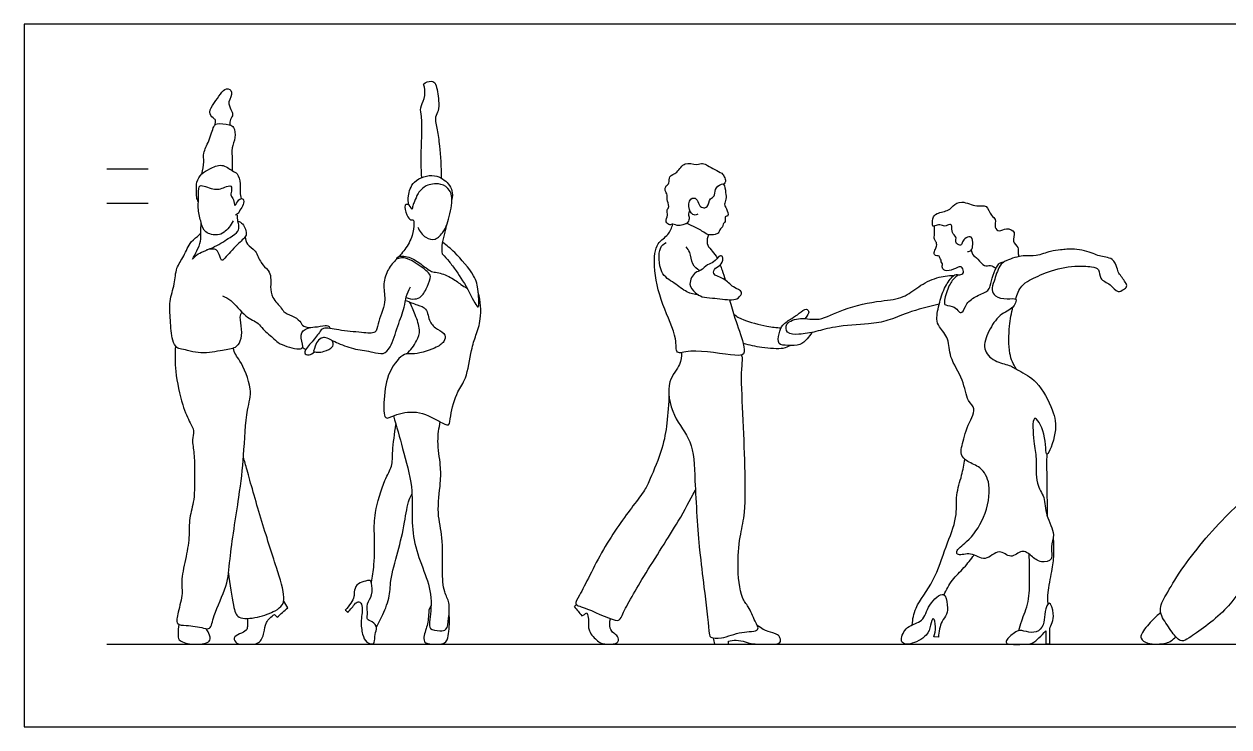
# Model space of a CAD drawing. Header units: millimetres. Extents: x 1.9 to 19.7, y 0.9 to 24.9.
# Drawn here: x 1.914 to 6.356, y 19.627 to 22.218 of the extents above; entities that cross this region are included whole.
import ezdxf

# ---------------------------------------------------------------- set-up
doc = ezdxf.new("R2010")
doc.units = ezdxf.units.MM
for name, color, linetype, true_color in [('AG-DIAGRAM', 7, 'Continuous', 0xfecc66), ('AG-GUIDE', 7, 'Continuous', 0xcccccc), ('AG-PEOPLE', 7, 'Continuous', 0x66ccff), ('X-VPRT', 6, 'Continuous', 0xff00ff)]:
    doc.layers.add(name, color=color, linetype=linetype, true_color=true_color)

msp = doc.modelspace()

# ---------------------------------------------------------------- linework, layer by layer
at = {"layer": 'AG-DIAGRAM'}
msp.add_line((2.2184, 19.9319), (16.8488, 19.9319), dxfattribs=at)
at = {"layer": 'AG-GUIDE'}
for p, q in [((2.2184, 21.6845), (2.3708, 21.6845)), ((2.2184, 21.5575), (2.3708, 21.5575))]:
    msp.add_line(p, q, dxfattribs=at)
at = {"layer": 'AG-PEOPLE'}
msp.add_line((5.2851, 19.9576), (5.2678, 19.9595), dxfattribs=at)
for points, knots in [([(3.3798, 21.6524), (3.3783, 21.6773), (3.376, 21.7261), (3.381, 21.8195), (3.3806, 21.8749), (3.3718, 21.9105), (3.3913, 21.9416), (3.3936, 21.9844), (3.3808, 22.0002), (3.418, 22.0111), (3.4347, 21.9975), (3.4431, 21.9355), (3.4435, 21.8985), (3.4251, 21.8752), (3.4384, 21.8245), (3.4459, 21.7675), (3.4518, 21.6894), (3.4519, 21.65)], [0, 0, 0, 0, 0.494377, 1.047394, 1.473586, 1.802251, 2.144953, 2.513118, 2.720123, 3.029995, 3.276851, 3.723369, 4.072976, 4.362484, 4.755017, 5.198706, 5.820148, 5.820148, 5.820148, 5.820148]), ([(2.6166, 21.8453), (2.6196, 21.8507), (2.6218, 21.8657), (2.6095, 21.8705), (2.5904, 21.8965), (2.6172, 21.9262), (2.6539, 21.9929), (2.6883, 21.9667), (2.6623, 21.931), (2.6758, 21.9037), (2.6866, 21.8847), (2.6725, 21.8662), (2.672, 21.8527), (2.6719, 21.846)], [0, 0, 0, 0, 0.245624, 0.441712, 0.729293, 1.085786, 1.555269, 1.828299, 2.176419, 2.481874, 2.734669, 2.992888, 3.248303, 3.248303, 3.248303, 3.248303]), ([(2.5686, 21.6649), (2.5723, 21.6798), (2.5784, 21.7103), (2.5724, 21.7437), (2.5964, 21.7861), (2.611, 21.84), (2.6232, 21.8538), (2.6713, 21.8479), (2.6891, 21.8392), (2.6951, 21.7972), (2.6772, 21.7622), (2.6817, 21.7191), (2.6808, 21.6915), (2.6811, 21.6776)], [0, 0, 0, 0, 0.387397, 0.710897, 1.110673, 1.533505, 1.760722, 2.144288, 2.392806, 2.740852, 3.100548, 3.469919, 3.839732, 3.839732, 3.839732, 3.839732]), ([(2.5561, 21.5621), (2.5534, 21.5679), (2.5484, 21.5801), (2.5504, 21.6081), (2.5477, 21.6355), (2.5678, 21.6689), (2.5977, 21.6838), (2.6428, 21.7072), (2.6801, 21.6755), (2.7019, 21.6699), (2.7122, 21.6283), (2.7087, 21.5984), (2.7119, 21.5822), (2.7135, 21.5745)], [0, 0, 0, 0, 0.249599, 0.547797, 0.847589, 1.187961, 1.523339, 1.910459, 2.286727, 2.548351, 2.903182, 3.222876, 3.499984, 3.499984, 3.499984, 3.499984]), ([(4.3669, 21.5335), (4.3647, 21.5271), (4.3618, 21.5129), (4.3691, 21.5007), (4.3576, 21.4816), (4.3465, 21.48), (4.3266, 21.4707), (4.3054, 21.4841), (4.2949, 21.4739), (4.2746, 21.4893), (4.2901, 21.5132), (4.2807, 21.5323), (4.2962, 21.5451), (4.28, 21.5719), (4.2886, 21.5879), (4.2744, 21.6038), (4.2798, 21.6226), (4.2947, 21.631), (4.289, 21.6596), (4.3254, 21.668), (4.3458, 21.7141), (4.3938, 21.6964), (4.4151, 21.7069), (4.4348, 21.6967), (4.4591, 21.6809), (4.487, 21.6698), (4.4947, 21.6558), (4.503, 21.6378), (4.4952, 21.6301), (4.4916, 21.6274)], [0, 0, 0, 0, 0.256905, 0.463463, 0.710599, 0.899886, 1.157184, 1.422998, 1.613473, 1.853093, 2.134988, 2.377092, 2.598821, 2.89349, 3.120167, 3.363613, 3.597587, 3.818637, 4.08478, 4.403529, 4.775744, 5.146682, 5.411942, 5.664197, 5.977811, 6.283045, 6.50817, 6.745873, 6.954556, 6.954556, 6.954556, 6.954556]), ([(3.332, 21.5512), (3.3299, 21.5622), (3.3287, 21.5853), (3.3448, 21.6444), (3.4283, 21.6712), (3.4795, 21.6316), (3.493, 21.6043), (3.4933, 21.5814), (3.4909, 21.5709)], [0, 0, 0, 0, 0.331379, 0.756232, 1.257984, 1.695296, 2.004956, 2.328674, 2.328674, 2.328674, 2.328674]), ([(2.6839, 21.4924), (2.6774, 21.4759), (2.6519, 21.4486), (2.6285, 21.4378), (2.5772, 21.4456), (2.5663, 21.488), (2.5531, 21.5338), (2.5583, 21.5877), (2.5552, 21.6355), (2.6119, 21.6019), (2.6505, 21.6143), (2.6799, 21.6273), (2.6784, 21.6004), (2.6735, 21.5842), (2.689, 21.5737), (2.6881, 21.5425), (2.6984, 21.5593), (2.7069, 21.5752), (2.7246, 21.5753), (2.7238, 21.5495), (2.7083, 21.5339), (2.7043, 21.5167), (2.6928, 21.5133)], [0, 0, 0, 0, 0.426657, 0.726543, 1.115965, 1.483543, 1.890446, 2.337293, 2.662025, 3.068791, 3.458769, 3.737389, 3.994394, 4.229515, 4.474015, 4.745159, 4.936641, 5.194991, 5.393725, 5.656845, 5.943218, 6.203051, 6.203051, 6.203051, 6.203051]), ([(3.3653, 21.4693), (3.3706, 21.4544), (3.3913, 21.4285), (3.4305, 21.4181), (3.4616, 21.4531), (3.4745, 21.481), (3.4945, 21.5592), (3.4884, 21.6066), (3.4516, 21.631), (3.4187, 21.628), (3.3954, 21.6241), (3.3627, 21.5958), (3.3548, 21.5639), (3.345, 21.5515), (3.3454, 21.5266), (3.336, 21.5543), (3.3116, 21.5541), (3.3233, 21.5131), (3.3373, 21.4934), (3.3502, 21.499), (3.3505, 21.4893), (3.3504, 21.47), (3.3476, 21.4371), (3.319, 21.3857), (3.2828, 21.3478), (3.2506, 21.3099), (3.2344, 21.2515), (3.252, 21.1936), (3.2154, 21.1159), (3.2141, 21.0742), (3.1531, 21.0824), (3.0779, 21.0872), (3.0154, 21.1035), (3.0025, 21.0788), (2.9726, 21.0428), (2.9388, 21.006), (2.9611, 20.9941), (2.9772, 21.0043), (2.9838, 21.0098)], [0, 0, 0, 0, 0.392785, 0.729691, 1.092849, 1.421769, 1.929809, 2.317803, 2.673431, 2.993761, 3.269797, 3.636446, 3.958579, 4.196711, 4.405812, 4.648783, 4.865249, 5.208832, 5.48329, 5.651632, 5.832543, 5.832543, 6.228679, 6.6617, 7.075906, 7.476326, 7.90562, 8.347469, 8.871748, 9.19455, 9.595692, 10.121515, 10.551178, 10.817167, 11.22428, 11.591587, 11.833204, 12.002916, 12.002916, 12.002916, 12.002916]), ([(4.3982, 21.5174), (4.3938, 21.5152), (4.3823, 21.5102), (4.3616, 21.5326), (4.3647, 21.5786), (4.3967, 21.577), (4.3998, 21.551), (4.4146, 21.539), (4.436, 21.5416), (4.4401, 21.577), (4.4619, 21.5811), (4.4582, 21.6106), (4.4811, 21.6285), (4.496, 21.6297), (4.5005, 21.5957), (4.5033, 21.5733), (4.4928, 21.5528), (4.5033, 21.5384), (4.5152, 21.5084), (4.4939, 21.5104), (4.5021, 21.4877), (4.4883, 21.4824), (4.4907, 21.4701), (4.4828, 21.4662), (4.4785, 21.4601), (4.4737, 21.4459), (4.461, 21.4418), (4.4343, 21.438), (4.4141, 21.4565), (4.3749, 21.4743), (4.363, 21.4807), (4.3568, 21.4837)], [0, 0, 0, 0, 0.217456, 0.509204, 0.863043, 1.119284, 1.391899, 1.628717, 1.858924, 2.173818, 2.407565, 2.690616, 2.985665, 3.16702, 3.479322, 3.762233, 4.012128, 4.256697, 4.541506, 4.730677, 4.966216, 5.159012, 5.338984, 5.493734, 5.649329, 5.859209, 6.061297, 6.342449, 6.640246, 7.009382, 7.267295, 7.267295, 7.267295, 7.267295]), ([(5.3925, 21.3794), (5.3972, 21.3798), (5.409, 21.3826), (5.4121, 21.4045), (5.4107, 21.4387), (5.3845, 21.4315), (5.3733, 21.4161), (5.3703, 21.4008), (5.3565, 21.4043), (5.3457, 21.415), (5.3538, 21.4345), (5.3308, 21.4473), (5.3373, 21.4736), (5.326, 21.4825), (5.3081, 21.4691), (5.2907, 21.4805), (5.2727, 21.4754), (5.2614, 21.4688), (5.2624, 21.5042), (5.2775, 21.5226), (5.3247, 21.5291), (5.337, 21.5489), (5.3727, 21.5705), (5.4242, 21.5404), (5.4648, 21.5554), (5.4764, 21.5095), (5.5002, 21.5006), (5.4885, 21.4679), (5.5097, 21.4499), (5.5347, 21.4698), (5.5737, 21.4521), (5.5531, 21.4158), (5.5817, 21.3961), (5.577, 21.3742), (5.5802, 21.3653), (5.5814, 21.3608)], [0, 0, 0, 0, 0.214718, 0.477244, 0.777462, 1.024597, 1.277766, 1.478695, 1.666452, 1.875588, 2.108756, 2.371311, 2.647442, 2.824643, 3.070284, 3.31721, 3.560857, 3.715607, 4.012624, 4.293111, 4.667465, 4.938456, 5.277071, 5.703653, 6.035417, 6.384858, 6.644771, 6.946924, 7.198339, 7.50053, 7.816071, 8.13343, 8.435659, 8.688258, 8.898772, 8.898772, 8.898772, 8.898772]), ([(2.5343, 21.3512), (2.5408, 21.3582), (2.5541, 21.3741), (2.619, 21.3948), (2.6701, 21.4307), (2.7053, 21.4513), (2.7068, 21.4736), (2.7014, 21.4913), (2.7007, 21.5065), (2.7007, 21.5141)], [0, 0, 0, 0, 0.306118, 0.77067, 1.236221, 1.584472, 1.832595, 2.078679, 2.350774, 2.350774, 2.350774, 2.350774]), ([(2.5343, 21.3512), (2.5402, 21.3612), (2.5501, 21.3816), (2.5677, 21.4169), (2.5639, 21.4467), (2.5661, 21.4738), (2.5662, 21.4825), (2.5664, 21.4868)], [0, 0, 0, 0, 0.336941, 0.689372, 1.003841, 1.296496, 1.500403, 1.500403, 1.500403, 1.500403]), ([(2.7022, 21.4915), (2.7084, 21.4893), (2.7207, 21.4825), (2.7302, 21.4619), (2.7368, 21.4368), (2.7032, 21.4103), (2.6616, 21.3637), (2.6436, 21.3426), (2.6369, 21.3561), (2.628, 21.3829), (2.6158, 21.3897), (2.5938, 21.3888), (2.5849, 21.384)], [0, 0, 0, 0, 0.253071, 0.522394, 0.789122, 1.149792, 1.6195, 1.8781, 2.059851, 2.362943, 2.570978, 2.886343, 2.886343, 2.886343, 2.886343]), ([(3.4558, 21.3695), (3.4546, 21.3833), (3.4544, 21.411), (3.4664, 21.45), (3.4708, 21.4715), (3.4733, 21.4821)], [0, 0, 0, 0, 0.368145, 0.730733, 1.057226, 1.057226, 1.057226, 1.057226]), ([(4.5143, 21.2018), (4.5208, 21.1789), (4.5325, 21.1346), (4.5672, 21.0455), (4.5717, 20.9974), (4.5299, 20.9934), (4.3757, 21.0235), (4.3133, 20.9953), (4.323, 21.0679), (4.2619, 21.1836), (4.232, 21.3193), (4.241, 21.412), (4.2917, 21.4384), (4.3014, 21.467), (4.3054, 21.4803)], [0, 0, 0, 0, 0.480068, 1.041285, 1.390025, 1.709729, 2.437161, 2.832946, 3.230877, 3.890697, 4.573676, 5.093335, 5.494681, 5.861679, 5.861679, 5.861679, 5.861679]), ([(5.3552, 21.293), (5.3605, 21.2926), (5.371, 21.2962), (5.3797, 21.301), (5.3738, 21.3215), (5.3638, 21.3247), (5.347, 21.3171), (5.3167, 21.3037), (5.2949, 21.3178), (5.3022, 21.3343), (5.2927, 21.3413), (5.2968, 21.3483), (5.2878, 21.3548), (5.2899, 21.3647), (5.2781, 21.363), (5.2672, 21.3666), (5.271, 21.3854), (5.2801, 21.3988), (5.2769, 21.4165), (5.268, 21.4249), (5.2711, 21.4454), (5.2705, 21.4641), (5.2708, 21.4739)], [0, 0, 0, 0, 0.228662, 0.392963, 0.634186, 0.801707, 1.042036, 1.367909, 1.620512, 1.835775, 2.007673, 2.145833, 2.321029, 2.472708, 2.646562, 2.821133, 3.049334, 3.282924, 3.510541, 3.699315, 3.947513, 4.25598, 4.25598, 4.25598, 4.25598]), ([(2.7156, 21.1568), (2.7128, 21.1507), (2.7058, 21.1372), (2.7178, 21.0928), (2.7122, 21.0483), (2.693, 21.0211), (2.642, 21.0162), (2.5682, 20.9987), (2.496, 21.0206), (2.4757, 21.023), (2.4568, 21.0547), (2.4534, 21.1278), (2.4471, 21.1955), (2.4701, 21.2589), (2.4719, 21.3196), (2.5048, 21.3617), (2.5239, 21.4168), (2.5586, 21.4386), (2.5627, 21.4451), (2.5649, 21.4478)], [0, 0, 0, 0, 0.257042, 0.638234, 1.021266, 1.327452, 1.720923, 2.232044, 2.717797, 2.960432, 3.279966, 3.771005, 4.247139, 4.711535, 5.148025, 5.560339, 5.997982, 6.347264, 6.530848, 6.530848, 6.530848, 6.530848]), ([(2.7288, 21.4339), (2.7299, 21.4245), (2.7335, 21.4033), (2.7709, 21.3839), (2.7833, 21.3361), (2.8153, 21.312), (2.8249, 21.2835), (2.8214, 21.2486), (2.8257, 21.2082), (2.8637, 21.1722), (2.873, 21.1515), (2.9114, 21.141), (2.9353, 21.1193), (2.9373, 21.1065), (2.9591, 21.0986), (2.9692, 21.0995)], [0, 0, 0, 0, 0.304409, 0.658722, 1.051984, 1.405627, 1.707101, 2.041484, 2.403675, 2.806327, 3.072149, 3.425435, 3.741176, 3.935711, 4.251676, 4.251676, 4.251676, 4.251676]), ([(3.4558, 21.3695), (3.4644, 21.3609), (3.4815, 21.3422), (3.5088, 21.3061), (3.5536, 21.2369), (3.5947, 21.1453), (3.5882, 21.242), (3.5783, 21.2903), (3.5015, 21.3788), (3.4724, 21.4013), (3.4569, 21.4129)], [0, 0, 0, 0, 0.344186, 0.722145, 1.277695, 1.721781, 2.153253, 2.596821, 3.195321, 3.630895, 3.630895, 3.630895, 3.630895]), ([(4.4001, 21.2195), (4.3855, 21.2212), (4.3551, 21.227), (4.3108, 21.2658), (4.2534, 21.2949), (4.2513, 21.3959), (4.2727, 21.4073), (4.2809, 21.4133)], [0, 0, 0, 0, 0.37706, 0.806836, 1.253423, 1.781041, 2.094584, 2.094584, 2.094584, 2.094584]), ([(4.4372, 21.4413), (4.4348, 21.4365), (4.4312, 21.4263), (4.4313, 21.401), (4.4523, 21.3806), (4.4638, 21.365), (4.4693, 21.3545)], [0, 0, 0, 0, 0.226786, 0.500786, 0.800071, 1.12119, 1.12119, 1.12119, 1.12119]), ([(4.4052, 21.3088), (4.3949, 21.315), (4.3736, 21.3301), (4.371, 21.3777), (4.3599, 21.3902), (4.3551, 21.3966)], [0, 0, 0, 0, 0.3414995, 0.7181536, 0.9958883, 0.9958883, 0.9958883, 0.9958883]), ([(5.57, 21.2039), (5.5731, 21.2212), (5.5897, 21.2552), (5.6216, 21.2751), (5.6907, 21.3084), (5.7847, 21.3291), (5.8461, 21.3242), (5.8807, 21.317), (5.8766, 21.2742), (5.9201, 21.2621), (5.9443, 21.224), (5.9666, 21.2397), (5.9824, 21.2492), (5.9743, 21.2685), (5.9478, 21.2993), (5.9438, 21.32), (5.9303, 21.358), (5.8756, 21.361), (5.8562, 21.3744), (5.7848, 21.3933), (5.736, 21.3842), (5.6973, 21.3834), (5.6445, 21.3586), (5.5987, 21.3684), (5.5357, 21.3479), (5.5072, 21.3295), (5.4908, 21.2699), (5.479, 21.2401), (5.4922, 21.2099), (5.5356, 21.2032), (5.5731, 21.2081), (5.5706, 21.1942), (5.5612, 21.1697), (5.5063, 21.1471), (5.4699, 21.088), (5.4428, 21.0195), (5.491, 20.9716), (5.5474, 20.9625), (5.582, 20.9392), (5.6547, 20.9028), (5.7091, 20.794), (5.7256, 20.7215), (5.6762, 20.591), (5.6844, 20.7084), (5.6267, 20.8002), (5.6362, 20.6698), (5.6481, 20.6206), (5.6403, 20.5225), (5.6796, 20.4749), (5.6776, 20.4068), (5.7193, 20.3361), (5.6948, 20.2935), (5.7115, 20.2416), (5.6605, 20.2289), (5.6279, 20.2573), (5.5921, 20.2857), (5.5513, 20.2406), (5.5082, 20.2909), (5.4572, 20.2297), (5.4068, 20.2752), (5.3582, 20.255), (5.3462, 20.2783), (5.3974, 20.3111), (5.4589, 20.3956), (5.4829, 20.5187), (5.4435, 20.587), (5.3928, 20.6013), (5.3648, 20.6307), (5.3708, 20.6587), (5.3854, 20.7292), (5.429, 20.801), (5.3875, 20.8282), (5.3797, 20.9101), (5.3222, 20.9877), (5.3267, 21.0567), (5.2869, 21.1011), (5.2751, 21.1301), (5.2886, 21.1942), (5.3075, 21.2512), (5.3294, 21.2793), (5.3413, 21.2916), (5.3433, 21.2934), (5.349, 21.2957), (5.3589, 21.2937), (5.3407, 21.2806), (5.3201, 21.2498), (5.3042, 21.1962), (5.3087, 21.1789), (5.3464, 21.1791), (5.3573, 21.1575), (5.375, 21.1503), (5.3876, 21.1923), (5.4243, 21.2164), (5.4696, 21.2326), (5.4757, 21.2535), (5.4849, 21.2925), (5.5009, 21.3271), (5.5121, 21.3388), (5.5215, 21.3407), (5.5258, 21.3406)], [-31.622066, -31.622066, -31.622066, -31.622066, -31.209839, -30.86702, -30.37326, -29.80764, -29.36016, -29.060777, -28.737975, -28.37256, -28.020361, -27.757827, -27.531743, -27.295778, -26.935226, -26.6682, -26.332782, -25.937318, -25.651244, -25.174443, -24.769866, -24.419601, -23.999156, -23.607681, -23.157179, -22.828658, -22.392201, -22.06925, -21.778362, -21.400247, -21.078849, -20.915677, -20.638202, -20.213972, -19.734853, -19.272384, -18.840869, -18.418388, -18.056749, -17.555191, -16.942919, -16.41502, -15.898137, -15.40738, -14.943362, -14.426227, -13.966885, -13.428678, -12.995499, -12.533848, -12.038639, -11.65688, -11.281658, -10.935039, -10.558769, -10.208895, -9.830893, -9.447562, -9.017845, -8.592341, -8.212899, -8.00632, -7.599095, -7.006029, -6.379126, -5.904538, -5.499926, -5.16399, -4.878751, -4.386779, -3.896555, -3.553046, -3.048902, -2.493562, -2.032926, -1.613791, -1.304078, -0.853744, -0.406718, 0, 0, 0, 0.160239, 0.281869, 0.478969, 0.835978, 1.260367, 1.465604, 1.789331, 2.06253, 2.258722, 2.600347, 2.989498, 3.368724, 3.61858, 3.980869, 4.333768, 4.553306, 4.757323, 4.757323, 4.757323, 4.757323]), ([(5.4059, 21.3845), (5.4067, 21.3793), (5.4091, 21.3674), (5.4315, 21.3533), (5.4524, 21.3216), (5.4766, 21.3314), (5.4908, 21.3219), (5.4968, 21.3171)], [0, 0, 0, 0, 0.225676, 0.517042, 0.849144, 1.11132, 1.384691, 1.384691, 1.384691, 1.384691]), ([(3.3221, 21.2106), (3.3318, 21.2057), (3.3545, 21.202), (3.3817, 21.2117), (3.4006, 21.2514), (3.4167, 21.288), (3.4006, 21.3076), (3.345, 21.3471), (3.3092, 21.3607), (3.288, 21.3513), (3.2875, 21.356), (3.2911, 21.3604), (3.3083, 21.3632), (3.3333, 21.3595), (3.3558, 21.3485), (3.396, 21.3194), (3.4152, 21.3039), (3.4383, 21.304), (3.4873, 21.2866), (3.5227, 21.258), (3.539, 21.2489), (3.5467, 21.2443)], [0, 0, 0, 0, 0.326183, 0.617975, 0.996298, 1.342767, 1.60842, 2.081663, 2.443293, 2.681626, 2.766504, 2.891368, 3.123474, 3.408658, 3.699563, 4.102099, 4.380577, 4.643564, 5.054405, 5.442768, 5.738699, 5.738699, 5.738699, 5.738699]), ([(4.4139, 21.213), (4.4048, 21.2159), (4.3872, 21.227), (4.3587, 21.2578), (4.3863, 21.3066), (4.4095, 21.3066), (4.4325, 21.334), (4.4572, 21.3372), (4.4756, 21.3649), (4.4925, 21.3634), (4.4881, 21.3278), (4.4614, 21.3225), (4.4479, 21.2923), (4.4977, 21.2827), (4.524, 21.2465), (4.5683, 21.2333), (4.5465, 21.2053), (4.5223, 21.1988), (4.4508, 21.209), (4.4242, 21.2098), (4.4139, 21.213)], [0, 0, 0, 0, 0.311586, 0.656271, 1.042237, 1.306243, 1.628172, 1.911765, 2.225723, 2.404785, 2.701931, 2.992375, 3.253298, 3.613542, 4.009575, 4.344321, 4.6169, 4.905576, 5.38528, 5.73375, 5.73375, 5.73375, 5.73375]), ([(4.4804, 21.3295), (4.4828, 21.3233), (4.49, 21.3035), (4.4952, 21.287), (4.4984, 21.2746)], [1.3499109, 1.3499109, 1.3499109, 1.3499109, 1.5098054, 1.8613938, 1.8613938, 1.8613938, 1.8613938]), ([(5.2876, 21.1853), (5.2488, 21.1767), (5.1732, 21.1567), (5.099, 21.1225), (5.0274, 21.1118), (4.9037, 21.105), (4.8354, 21.0839), (4.7736, 21.0725), (4.7235, 21.0747), (4.7186, 21.119), (4.7801, 21.1388), (4.8481, 21.1202), (4.934, 21.1727), (5.0713, 21.199), (5.1562, 21.2052), (5.21, 21.2525), (5.278, 21.2858), (5.3203, 21.2912), (5.3413, 21.2916)], [0, 0, 0, 0, 0.620187, 1.125434, 1.610139, 2.23937, 2.72663, 3.178675, 3.548893, 3.853156, 4.272623, 4.740531, 5.299759, 5.976061, 6.493444, 6.961894, 7.452114, 7.902571, 7.902571, 7.902571, 7.902571]), ([(3.0466, 21.0522), (3.0542, 21.0494), (3.0825, 21.036), (3.1347, 21.0177), (3.1971, 21.011), (3.2387, 20.9977), (3.2684, 21.028), (3.2901, 21.1054), (3.3172, 21.1718), (3.3202, 21.2124), (3.3316, 21.2373), (3.3378, 21.2488)], [12.729955, 12.729955, 12.729955, 12.729955, 12.937735, 13.407057, 13.863589, 14.218967, 14.556333, 15.073722, 15.561457, 15.920831, 16.278202, 16.278202, 16.278202, 16.278202]), ([(2.6452, 21.2157), (2.6559, 21.2108), (2.6792, 21.2024), (2.7261, 21.1376), (2.7791, 21.1176), (2.7923, 21.092), (2.8373, 21.0575), (2.8526, 21.0376), (2.9262, 21.0155), (2.9477, 21.0266), (2.9247, 21.0753), (2.9576, 21.0998), (2.9854, 21.1005), (3.0225, 21.1065), (3.0367, 21.108), (3.0424, 21.0959)], [0, 0, 0, 0, 0.347064, 0.864698, 1.293044, 1.603605, 2.030696, 2.340242, 2.796126, 3.043204, 3.389315, 3.73413, 4.049062, 4.411081, 4.642928, 4.642928, 4.642928, 4.642928]), ([(3.3197, 21.199), (3.3346, 21.1944), (3.362, 21.1811), (3.4009, 21.1727), (3.4052, 21.1173), (3.4362, 21.0929), (3.4714, 21.0748), (3.4624, 21.0438), (3.4291, 21.0204), (3.3437, 20.9963), (3.3134, 21.0095), (3.2507, 20.9341), (3.2407, 20.8435), (3.237, 20.7527), (3.2829, 20.7801), (3.3621, 20.7973), (3.4385, 20.7577), (3.4847, 20.7301), (3.4838, 20.7795), (3.5097, 20.8663), (3.5464, 20.9087), (3.5612, 21.0168), (3.5793, 21.0702), (3.6012, 21.1318), (3.5968, 21.1973), (3.5883, 21.2286)], [0, 0, 0, 0, 0.390738, 0.726474, 1.121743, 1.48209, 1.81756, 2.095502, 2.464328, 2.993611, 3.297892, 3.817331, 4.401945, 4.869547, 5.198365, 5.714254, 6.254924, 6.60398, 6.938811, 7.484406, 7.922641, 8.504771, 8.940619, 9.392583, 9.956043, 9.956043, 9.956043, 9.956043]), ([(3.3238, 21.0024), (3.339, 21.0153), (3.3623, 21.0486), (3.3771, 21.0908), (3.3556, 21.1468), (3.3429, 21.1781), (3.3349, 21.1936)], [0, 0, 0, 0, 0.441479, 0.814431, 1.245049, 1.658283, 1.658283, 1.658283, 1.658283]), ([(4.5297, 21.1486), (4.5407, 21.141), (4.5623, 21.1254), (4.6537, 21.1023), (4.6871, 21.0994), (4.7049, 21.0983)], [0, 0, 0, 0, 0.360238, 0.900791, 1.315741, 1.315741, 1.315741, 1.315741]), ([(4.8177, 21.0812), (4.813, 21.0727), (4.8013, 21.0572), (4.7749, 21.0305), (4.7315, 21.0346), (4.689, 21.0326), (4.6969, 21.0789), (4.7077, 21.1102), (4.7445, 21.1335), (4.77, 21.1493), (4.7974, 21.174), (4.8107, 21.1542), (4.8019, 21.146), (4.7933, 21.132)], [0, 0, 0, 0, 0.315285, 0.657685, 1.045183, 1.379927, 1.730784, 2.075174, 2.447147, 2.785784, 3.106821, 3.325102, 3.572253, 3.572253, 3.572253, 3.572253]), ([(5.5716, 20.9467), (5.5612, 20.9645), (5.5412, 21.0022), (5.5455, 21.1062), (5.5536, 21.1519), (5.5593, 21.1753)], [0, 0, 0, 0, 0.447342, 1.015626, 1.497963, 1.497963, 1.497963, 1.497963]), ([(2.9804, 21.0122), (2.9862, 21.027), (2.9894, 21.0434), (3.0083, 21.0623), (3.0259, 21.0632), (3.0476, 21.0536), (3.0545, 21.0425), (3.0527, 21.0242), (3.0198, 21.0109), (2.9976, 21.0065), (2.9818, 21.0095), (2.9804, 21.0122)], [0, 0, 0, 0, 0.29354, 0.599298, 0.851476, 1.143626, 1.356953, 1.593579, 1.946033, 2.257904, 2.498609, 2.498609, 2.498609, 2.498609]), ([(2.4717, 21.0317), (2.4698, 20.9979), (2.4693, 20.9383), (2.4938, 20.8154), (2.524, 20.7499), (2.5424, 20.7199), (2.5321, 20.6846), (2.5371, 20.6611), (2.5435, 20.6008), (2.5401, 20.5576), (2.5443, 20.4627), (2.5203, 20.3987), (2.5242, 20.3234), (2.5098, 20.2462), (2.4904, 20.1641), (2.5007, 20.1209), (2.4813, 20.0515), (2.4715, 20.0009), (2.5141, 20.0028), (2.5731, 19.9928), (2.6033, 19.9843), (2.6111, 20.0431), (2.6673, 20.1512), (2.6694, 20.2471), (2.7075, 20.4796), (2.7244, 20.62), (2.7314, 20.7964), (2.7604, 20.8679), (2.7125, 20.9771), (2.6931, 20.9969), (2.687, 21.015), (2.6849, 21.0232)], [0, 0, 0, 0, 0.540665, 1.176208, 1.65594, 1.978346, 2.302188, 2.586246, 3.014888, 3.404331, 3.946668, 4.419726, 4.901426, 5.414028, 5.927227, 6.298834, 6.739432, 7.099057, 7.423221, 7.877255, 8.14595, 8.538761, 9.127447, 9.693516, 10.550433, 11.260877, 11.9916, 12.49807, 13.089517, 13.391714, 13.678094, 13.678094, 13.678094, 13.678094]), ([(4.5647, 21.0421), (4.5873, 21.0351), (4.6301, 21.0253), (4.7133, 21.0192), (4.73, 21.0294), (4.7381, 21.0334)], [0, 0, 0, 0, 0.478137, 0.983085, 1.277825, 1.277825, 1.277825, 1.277825]), ([(4.3377, 21.007), (4.337, 20.9922), (4.3366, 20.9592), (4.278, 20.9015), (4.3018, 20.7685), (4.3833, 20.6808), (4.3851, 20.5329), (4.4029, 20.2735), (4.4194, 20.1544), (4.4385, 19.9856), (4.4404, 19.9536), (4.4912, 19.951), (4.5528, 19.9812), (4.6324, 19.9768), (4.6057, 20.019), (4.5862, 20.0727), (4.5538, 20.1012), (4.5414, 20.2312), (4.5535, 20.3385), (4.5751, 20.4201), (4.5714, 20.5936), (4.5651, 20.7726), (4.5553, 20.9401), (4.5648, 20.9835), (4.5601, 20.9936), (4.5583, 20.9977)], [0, 0, 0, 0, 0.378079, 0.865118, 1.495648, 2.100899, 2.786385, 3.694303, 4.362896, 5.083439, 5.363843, 5.72238, 6.22195, 6.658693, 6.979445, 7.413978, 7.776505, 8.410549, 9.008749, 9.52354, 10.259057, 11.053109, 11.781263, 12.134501, 12.342676, 12.342676, 12.342676, 12.342676]), ([(4.2909, 20.8547), (4.2908, 20.8188), (4.2844, 20.7454), (4.2702, 20.6557), (4.223, 20.5429), (4.2024, 20.4982), (4.1537, 20.4365), (4.0446, 20.2873), (3.9691, 20.1198), (3.9375, 20.0757), (3.9937, 20.0657), (4.1067, 20.0051), (4.1187, 20.045), (4.2011, 20.1901), (4.3271, 20.3829), (4.3682, 20.461), (4.3886, 20.4994)], [0, 0, 0, 0, 0.589316, 1.1451, 1.763555, 2.157738, 2.639432, 3.431207, 4.213593, 4.546407, 4.934121, 5.55348, 5.835173, 6.562418, 7.442782, 8.091747, 8.091747, 8.091747, 8.091747]), ([(6.6421, 20.4081), (6.6123, 20.3686), (6.553, 20.2908), (6.4245, 20.1779), (6.3555, 20.0563), (6.2141, 19.9572), (6.1833, 19.9398), (6.1598, 19.9554), (6.1279, 20.0031), (6.0915, 20.0566), (6.1273, 20.1189), (6.1812, 20.215), (6.3503, 20.4234), (6.5177, 20.55), (6.5916, 20.6987), (6.6198, 20.762), (6.6734, 20.827), (6.7038, 20.8538)], [0, 0, 0, 0, 0.693545, 1.425834, 2.121503, 2.855611, 3.164248, 3.434309, 3.871411, 4.310801, 4.754534, 5.354646, 6.286205, 7.133944, 7.838447, 8.318143, 8.946334, 8.946334, 8.946334, 8.946334]), ([(3.2753, 20.7734), (3.2876, 20.7336), (3.3086, 20.6546), (3.3486, 20.5126), (3.3415, 20.4069), (3.3493, 20.3022), (3.3887, 20.2015), (3.421, 20.1083), (3.4085, 20.0174), (3.4058, 19.9859), (3.4469, 19.9809), (3.4747, 19.9817), (3.4788, 20.0297), (3.4851, 20.0862), (3.4592, 20.125), (3.4538, 20.2085), (3.4603, 20.3261), (3.4339, 20.4128), (3.4502, 20.5266), (3.4505, 20.5903), (3.435, 20.6808), (3.4431, 20.728), (3.4481, 20.7515)], [0, 0, 0, 0, 0.639053, 1.326783, 1.914676, 2.49329, 3.085358, 3.660729, 4.200755, 4.480197, 4.820937, 5.0953, 5.465018, 5.896505, 6.271557, 6.787449, 7.407953, 7.958602, 8.556814, 9.022172, 9.558422, 10.043726, 10.043726, 10.043726, 10.043726]), ([(3.1937, 20.1597), (3.1981, 20.1814), (3.2066, 20.2238), (3.2049, 20.342), (3.2039, 20.4135), (3.2401, 20.5376), (3.2734, 20.5865), (3.2703, 20.6444), (3.2797, 20.709), (3.2847, 20.7421)], [0, 0, 0, 0, 0.452481, 1.044656, 1.530775, 2.127289, 2.550124, 2.965165, 3.497867, 3.497867, 3.497867, 3.497867]), ([(2.6674, 20.1935), (2.6708, 20.1542), (2.6851, 20.0746), (2.6981, 20.0214), (2.7768, 20.0291), (2.8381, 20.0523), (2.868, 20.0749), (2.8766, 20.1091), (2.8419, 20.2235), (2.7892, 20.3831), (2.738, 20.5648), (2.7264, 20.6071), (2.7223, 20.6211)], [0.068891, 0.068891, 0.068891, 0.068891, 0.623891, 1.007135, 1.466558, 1.931455, 2.254732, 2.557067, 3.149958, 3.905669, 4.603672, 4.938888, 4.938888, 4.938888, 4.938888]), ([(5.188, 20.0034), (5.1904, 20.0244), (5.1947, 20.0697), (5.2738, 20.1652), (5.3093, 20.2912), (5.3568, 20.3961), (5.3465, 20.4815), (5.3715, 20.5509), (5.3789, 20.594), (5.3824, 20.6138)], [0, 0, 0, 0, 0.445639, 1.05524, 1.686501, 2.279323, 2.788591, 3.272479, 3.678554, 3.678554, 3.678554, 3.678554]), ([(5.6867, 20.4017), (5.6865, 20.44), (5.6861, 20.5138), (5.6845, 20.5898), (5.685, 20.6187), (5.6853, 20.6325)], [0, 0, 0, 0, 0.608815, 1.099525, 1.464125, 1.464125, 1.464125, 1.464125]), ([(3.2126, 19.9955), (3.2197, 20.0081), (3.2326, 20.0339), (3.264, 20.1028), (3.2618, 20.1685), (3.2929, 20.2737), (3.3169, 20.3744), (3.3277, 20.4568), (3.3398, 20.4791), (3.3437, 20.4849)], [0, 0, 0, 0, 0.368301, 0.84049, 1.292271, 1.870459, 2.451183, 2.935579, 3.131909, 3.131909, 3.131909, 3.131909]), ([(5.689, 20.0804), (5.6884, 20.0944), (5.687, 20.1224), (5.7036, 20.2017), (5.7119, 20.261), (5.7107, 20.3059), (5.7085, 20.3275)], [0, 0, 0, 0, 0.367758, 0.875461, 1.324674, 1.783291, 1.783291, 1.783291, 1.783291]), ([(5.306, 20.1137), (5.3136, 20.1325), (5.333, 20.1694), (5.3799, 20.2129), (5.4046, 20.2449), (5.4161, 20.2605)], [0, 0, 0, 0, 0.435596, 0.866443, 1.278393, 1.278393, 1.278393, 1.278393]), ([(5.5815, 19.9822), (5.5849, 19.9942), (5.5908, 20.0191), (5.6217, 20.0905), (5.6199, 20.1744), (5.6206, 20.2341), (5.6191, 20.264)], [0, 0, 0, 0, 0.347269, 0.838403, 1.365676, 1.903908, 1.903908, 1.903908, 1.903908]), ([(3.1358, 20.0827), (3.1392, 20.0858), (3.1493, 20.0929), (3.1649, 20.0712), (3.1539, 20.0183), (3.1594, 19.9697), (3.1735, 19.9377), (3.1957, 19.9305), (3.2083, 19.9378), (3.2044, 19.969), (3.2191, 19.9927), (3.1988, 20.0163), (3.1745, 20.0212), (3.182, 20.0424), (3.174, 20.0829), (3.2008, 20.1112), (3.1951, 20.1555), (3.1911, 20.17), (3.1648, 20.1624), (3.1381, 20.1538), (3.1292, 20.1245), (3.1321, 20.1068), (3.1181, 20.0826), (3.1055, 20.0655), (3.0979, 20.0577)], [6.866948, 6.866948, 6.866948, 6.866948, 7.073764, 7.317334, 7.725192, 8.12143, 8.439436, 8.691638, 8.875756, 9.17465, 9.456344, 9.745052, 9.998935, 10.229529, 10.576644, 10.917185, 11.277615, 11.462884, 11.735366, 12.035362, 12.324521, 12.556786, 12.84239, 13.163175, 13.163175, 13.163175, 13.163175]), ([(3.9501, 20.0781), (3.9475, 20.0756), (3.9449, 20.073), (3.9423, 20.0705), (3.9514, 20.0593), (3.9605, 20.048), (3.9696, 20.0368), (3.9761, 20.0402), (3.9825, 20.0436), (3.9889, 20.0471), (3.9912, 20.0395), (3.9973, 20.0241), (3.9891, 19.9796), (4.0285, 19.9434), (4.0438, 19.9324), (4.0857, 19.9308), (4.1069, 19.9378), (4.1039, 19.9629), (4.0868, 19.9711), (4.071, 19.991), (4.072, 20.0152), (4.0761, 20.0255)], [-0.187335, -0.187335, -0.187335, -0.187335, 0, 0, 0, 0.37419, 0.37419, 0.37419, 0.639946, 0.639946, 0.639946, 0.917056, 1.283403, 1.666957, 1.920578, 2.281937, 2.53032, 2.780496, 3.022169, 3.279425, 3.607135, 3.607135, 3.607135, 3.607135]), ([(5.2678, 19.9595), (5.2723, 19.9711), (5.2767, 19.9918), (5.2666, 20.0409), (5.2535, 19.9976), (5.2473, 19.9613), (5.1814, 19.9283), (5.1624, 19.9321), (5.1505, 19.9385), (5.1433, 19.9495), (5.1657, 20.0032), (5.2329, 20.0125), (5.2428, 20.0761), (5.31, 20.1366), (5.318, 20.0743), (5.3187, 20.0408), (5.2939, 20.0165), (5.2856, 19.9773), (5.2851, 19.9576)], [0, 0, 0, 0, 0.342177, 0.653306, 0.9391, 1.295617, 1.750479, 2.049197, 2.049197, 2.277172, 2.670559, 3.098571, 3.542507, 3.988834, 4.346692, 4.675986, 4.991109, 5.420417, 5.420417, 5.420417, 5.420417]), ([(5.6807, 19.9818), (5.6729, 19.9722), (5.6556, 19.9555), (5.6316, 19.9316), (5.5974, 19.9317), (5.552, 19.9308), (5.5407, 19.9325), (5.5348, 19.9373), (5.532, 19.9473), (5.5651, 19.9748), (5.5836, 19.9862), (5.6182, 19.9738), (5.6566, 19.9757), (5.6775, 20.0136), (5.6747, 20.048), (5.6939, 20.1019), (5.7123, 20.0424), (5.7048, 20.0119), (5.6939, 19.9898), (5.696, 19.9662), (5.6949, 19.944), (5.6953, 19.9328), (5.6905, 19.9328), (5.6856, 19.9328), (5.6807, 19.9328), (5.6807, 19.9491), (5.6807, 19.9655), (5.6807, 19.9818)], [0.614684, 0.614684, 0.614684, 0.614684, 0.959637, 1.278346, 1.609329, 1.989642, 2.223327, 2.223327, 2.423638, 2.782971, 3.047139, 3.379506, 3.718683, 4.064384, 4.422509, 4.75709, 5.127516, 5.458905, 5.748033, 6.01824, 6.34799, 6.34799, 6.34799, 6.565215, 6.565215, 6.565215, 6.962674, 6.962674, 6.962674, 6.962674]), ([(2.7369, 20.0268), (2.7388, 20.0171), (2.737, 19.9975), (2.7347, 19.9817), (2.7085, 19.9703), (2.6814, 19.9563), (2.6979, 19.929), (2.7349, 19.9333), (2.7827, 19.9293), (2.8004, 19.9742), (2.8024, 20.0131), (2.8248, 20.0344), (2.8367, 20.042)], [0, 0, 0, 0, 0.302767, 0.513712, 0.80847, 1.091471, 1.347378, 1.684129, 2.052426, 2.410379, 2.759177, 3.122558, 3.122558, 3.122558, 3.122558]), ([(3.414, 20.0754), (3.4052, 20.0629), (3.4065, 20.0379), (3.3979, 19.9895), (3.3868, 19.9665), (3.3872, 19.9401), (3.4028, 19.9317), (3.4606, 19.9302), (3.4759, 19.9473), (3.4802, 19.98), (3.4829, 20.0142), (3.4816, 20.0351), (3.4805, 20.0454)], [0, 0, 0, 0, 0.325403, 0.753194, 1.064312, 1.348157, 1.587404, 2.035338, 2.307395, 2.645106, 3.002678, 3.338779, 3.338779, 3.338779, 3.338779]), ([(6.1042, 20.0479), (6.0925, 20.0386), (6.0722, 20.0204), (6.0313, 19.9726), (6.03, 19.952), (6.0548, 19.9294), (6.1245, 19.9331), (6.1427, 19.9439), (6.1549, 19.9537), (6.1599, 19.9591)], [0, 0, 0, 0, 0.380852, 0.822281, 1.059937, 1.381064, 1.843878, 2.122766, 2.389752, 2.389752, 2.389752, 2.389752]), ([(2.4843, 20.0046), (2.4814, 19.9936), (2.4815, 19.9711), (2.4803, 19.9435), (2.5311, 19.9286), (2.5884, 19.933), (2.6042, 19.9505), (2.5925, 19.9789), (2.5859, 19.9864), (2.5822, 19.9901)], [0, 0, 0, 0, 0.33228, 0.600655, 0.99242, 1.423737, 1.66541, 1.961695, 2.186485, 2.186485, 2.186485, 2.186485]), ([(4.4542, 19.9546), (4.4558, 19.947), (4.4573, 19.9395), (4.4589, 19.9319), (4.476, 19.9319), (4.4931, 19.9319), (4.5102, 19.9319), (4.5102, 19.9358), (4.5102, 19.9398), (4.5102, 19.9437), (4.5194, 19.945), (4.539, 19.9491), (4.5746, 19.9401), (4.6001, 19.9316), (4.6574, 19.9324), (4.7067, 19.9306), (4.7011, 19.957), (4.6932, 19.9684), (4.6546, 19.9793), (4.6396, 19.9855), (4.6241, 19.9953), (4.617, 20.0004)], [-0.264017, -0.264017, -0.264017, -0.264017, 0, 0, 0, 0.406631, 0.406631, 0.406631, 0.602134, 0.602134, 0.602134, 0.907805, 1.246993, 1.593562, 1.999916, 2.35928, 2.598721, 2.811856, 3.160988, 3.420899, 3.711957, 3.711957, 3.711957, 3.711957])]:
    msp.add_open_spline(points, degree=3, knots=knots, dxfattribs=at)
for points in [[(2.9524, 21.0187), (2.948, 21.0203), (2.9436, 21.0223), (2.9392, 21.0245)], [(2.8861, 20.0664), (2.881, 20.0745), (2.876, 20.0825), (2.871, 20.0906)], [(3.1074, 20.0492), (3.1168, 20.0604), (3.1263, 20.0716), (3.1358, 20.0827)], [(2.8367, 20.042), (2.8399, 20.0385), (2.8431, 20.035), (2.8462, 20.0315)], [(2.8462, 20.0315), (2.8595, 20.0431), (2.8728, 20.0548), (2.8861, 20.0664)], [(3.0979, 20.0577), (3.101, 20.0549), (3.1042, 20.0521), (3.1074, 20.0492)]]:
    msp.add_open_spline(points, degree=3, dxfattribs=at)
at = {"layer": 'X-VPRT'}
msp.add_lwpolyline([(1.9136, 22.2179), (1.9136, 19.6271), (17.1536, 19.6271), (17.1536, 22.2179)], close=True, dxfattribs=at)

doc.saveas('drawing.dxf')
